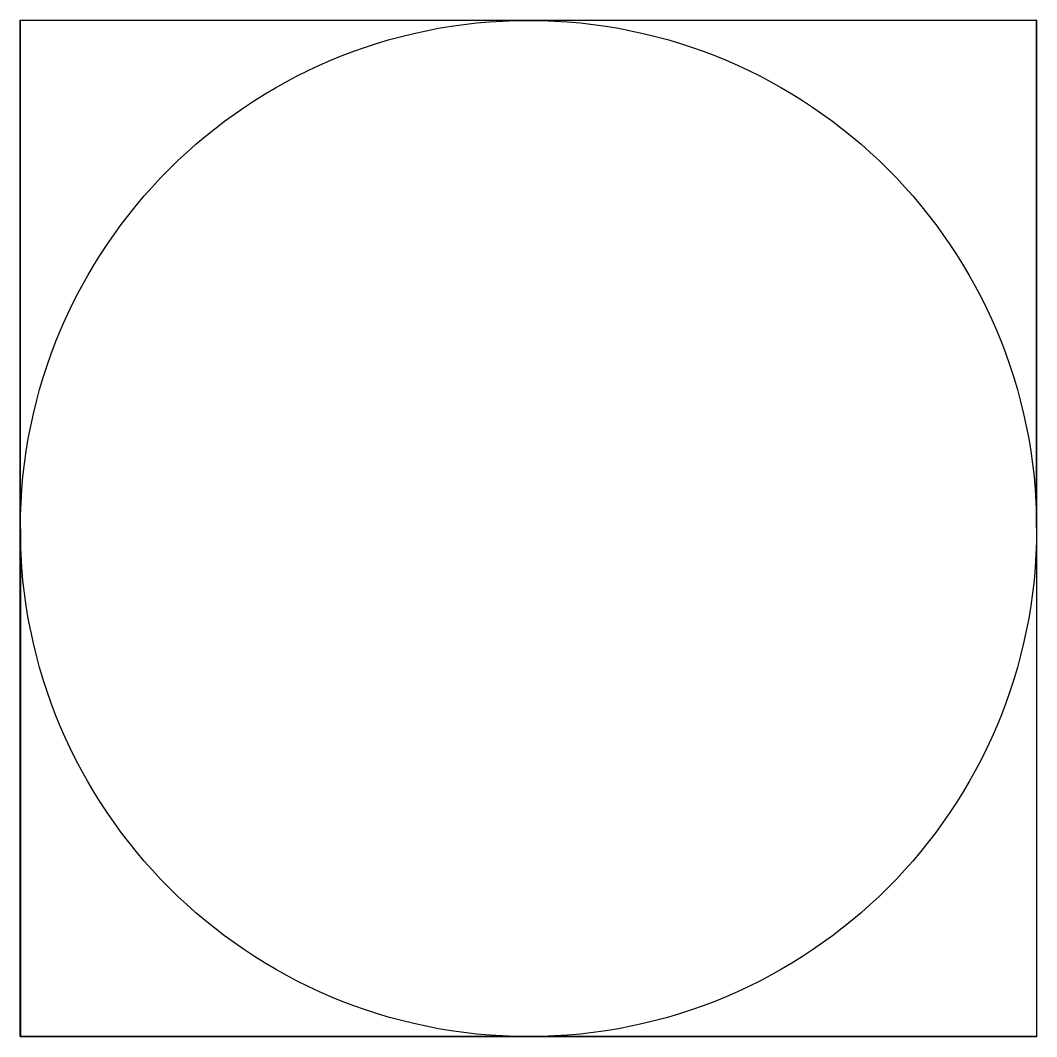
# Model space of a CAD drawing. Extents: x -2 to 2, y -2 to 2.
import ezdxf

# ---------------------------------------------------------------- set-up
doc = ezdxf.new("R2010")
doc.units = 0
doc.header["$LTSCALE"] = 0.2

msp = doc.modelspace()

# ---------------------------------------------------------------- linework, layer by layer
at = {"flags": 128}
msp.add_lwpolyline([(-2.0001, 2.0001), (1.9999, 2.0001), (1.9999, -1.9999), (-2.0001, -1.9999)], close=True, dxfattribs=at)
at = {"lineweight": -3, "flags": 128}
msp.add_lwpolyline([(2.0001, -1.9999), (1.9999, 2.0001), (-2.0001, 1.9999), (-1.9999, -2.0001)], close=True, dxfattribs=at)
at = {"lineweight": -3}
msp.add_circle((0, 0), 2, dxfattribs=at)

doc.saveas('drawing.dxf')
